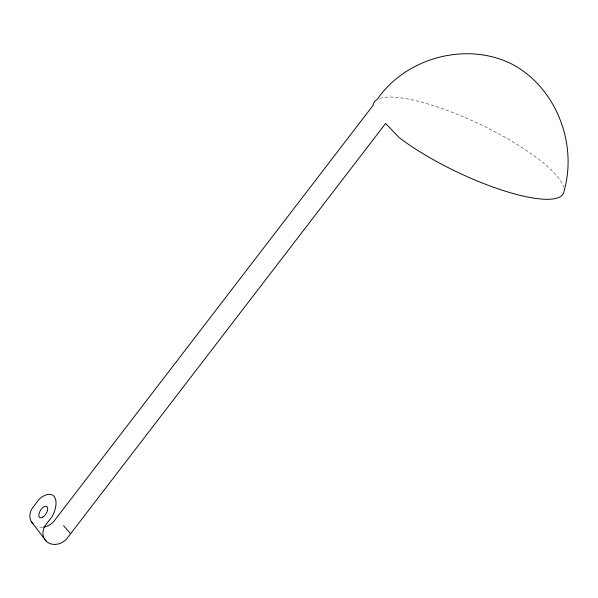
<?xml version="1.0" encoding="UTF-8"?>
<svg xmlns="http://www.w3.org/2000/svg" width="598" height="598" viewBox="0 0 598 598"><rect width="100%" height="100%" fill="white"/><g stroke="black" fill="none" stroke-linecap="round" stroke-linejoin="round"><path stroke-width="0.45" stroke-dasharray="2.99 2.24" d="M379.85 98.371A105.039 26.462 25.5 0 1 481.764 125.146A105.039 26.462 25.5 0 1 563.6 187.032M42.645 527.197A14.576 12.446 -37.2 0 1 36.642 526.27"/><path stroke-width="0.9" d="M43.542 527.1A14.576 12.446 -37.2 0 0 55.121 519.722L373.137 105.308A105.039 26.462 25.5 0 1 377.121 99.56C405.96 57.258 467.576 40.941 513.129 64.726C556.476 88.467 577.533 144.021 564.049 191.039A105.039 26.462 25.5 0 1 502.529 190.314A105.039 26.462 25.5 0 1 399.113 137.562L385.605 123.472L68.165 536.922A14.576 12.446 -37.2 0 1 48.931 543.126A14.576 12.446 -37.2 0 1 45.321 525.418L52.549 516.007A22.53 11.16 -57.8 0 0 54.283 496.639A22.53 11.16 -57.8 0 0 39.505 498.799L32.277 508.218A14.576 12.446 -37.2 0 0 33.196 524.027M63.56 525.664L70.631 533.715M31.223 521.441L46.24 541.227M42.981 517.053A6.608 3.274 -57.8 0 0 47.294 506.91A6.608 3.274 -57.8 0 0 39.55 512.097A6.608 3.274 -57.8 0 0 42.981 517.053"/></g></svg>
